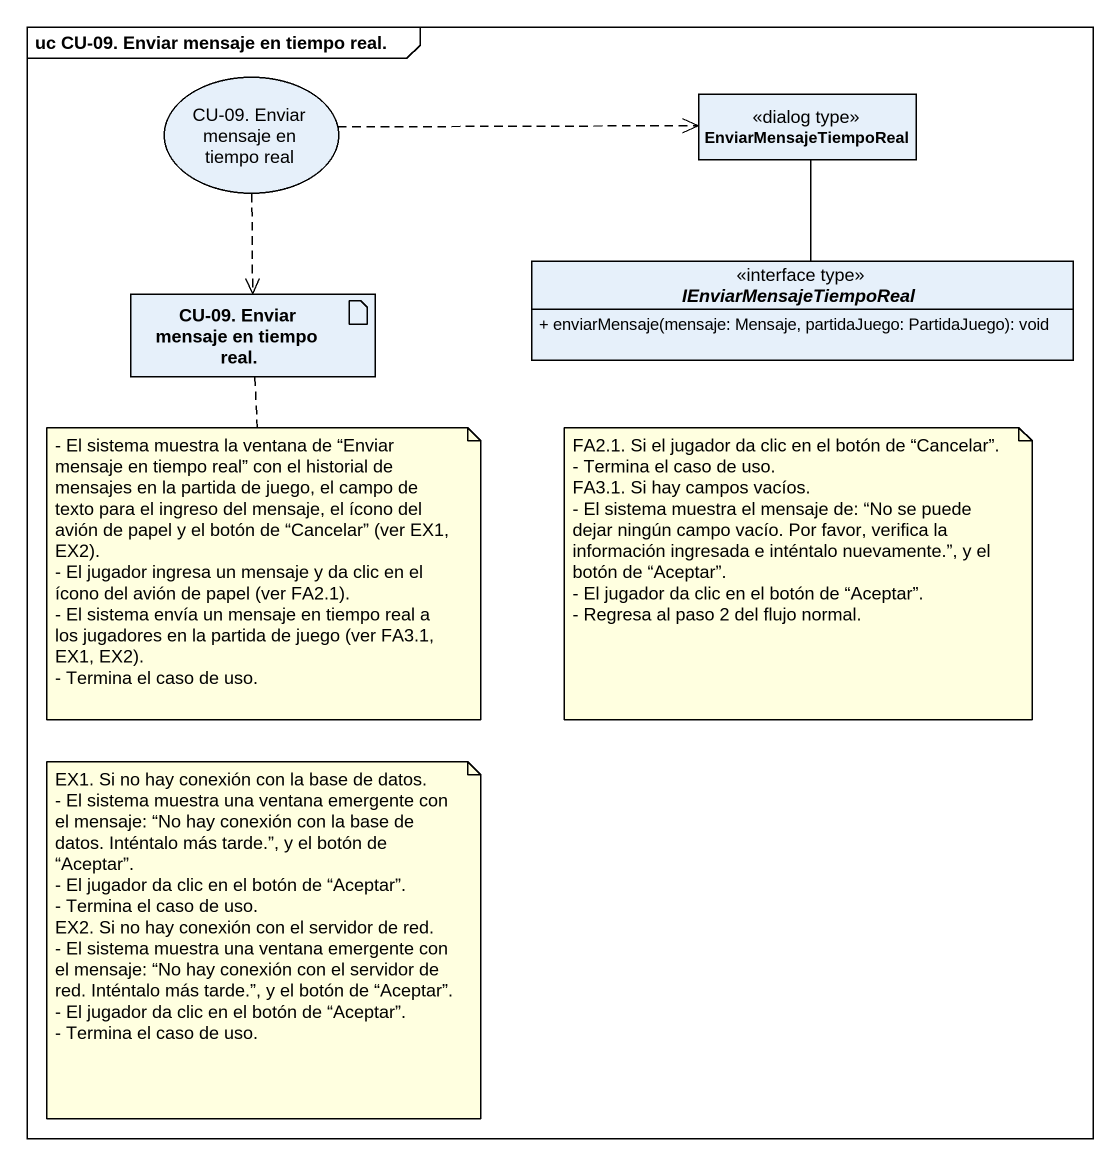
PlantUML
@startuml
mainframe uc CU-09. Enviar mensaje en tiempo real.
allowmixing
hide circle
hide empty members
skinparam classAttributeIconSize 0
usecase "CU-09. Enviar mensaje en tiempo real" as CU_09_Enviar_mensaje_en
class EnviarMensajeTiempoReal <<dialog type>>
interface IEnviarMensajeTiempoReal <<interface type>> {
  + enviarMensaje(mensaje: Mensaje, partidaJuego: PartidaJuego): void
}
artifact "CU-09. Enviar mensaje en tiempo real." as CU_09_Enviar_mensaje_en_2
CU_09_Enviar_mensaje_en .right.> EnviarMensajeTiempoReal
CU_09_Enviar_mensaje_en ..> CU_09_Enviar_mensaje_en_2
EnviarMensajeTiempoReal -- IEnviarMensajeTiempoReal
note bottom of CU_09_Enviar_mensaje_en_2
  - El sistema muestra la ventana de “Enviar mensaje en tiempo real” con el historial de mensajes en la partida de juego, el campo de texto para el ingreso del mensaje, el ícono del avión de papel y el botón de “Cancelar” (ver EX1, EX2).
  - El jugador ingresa un mensaje y da clic en el ícono del avión de papel (ver FA2.1).
  - El sistema envía un mensaje en tiempo real a los jugadores en la partida de juego (ver FA3.1, EX1, EX2).
  - Termina el caso de uso.
end note
note as N2
  FA2.1. Si el jugador da clic en el botón de “Cancelar”.
  - Termina el caso de uso.
  FA3.1. Si hay campos vacíos.
  - El sistema muestra el mensaje de: “No se puede dejar ningún campo vacío. Por favor, verifica la información ingresada e inténtalo nuevamente.”, y el botón de “Aceptar”.
  - El jugador da clic en el botón de “Aceptar”.
  - Regresa al paso 2 del flujo normal.
end note
note as N3
  EX1. Si no hay conexión con la base de datos.
  - El sistema muestra una ventana emergente con el mensaje: “No hay conexión con la base de datos. Inténtalo más tarde.”, y el botón de “Aceptar”.
  - El jugador da clic en el botón de “Aceptar”.
  - Termina el caso de uso.
  EX2. Si no hay conexión con el servidor de red.
  - El sistema muestra una ventana emergente con el mensaje: “No hay conexión con el servidor de red. Inténtalo más tarde.”, y el botón de “Aceptar”.
  - El jugador da clic en el botón de “Aceptar”.
  - Termina el caso de uso.
end note
@enduml
